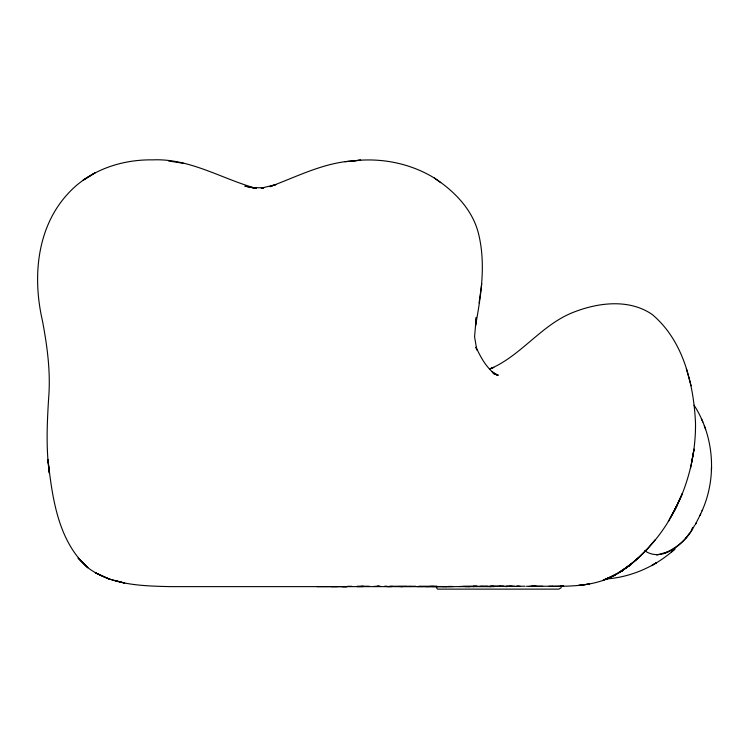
<?xml version="1.0" encoding="UTF-8"?>
<svg xmlns="http://www.w3.org/2000/svg" width="749" height="749" viewBox="0 0 749 749"><rect width="100%" height="100%" fill="white"/><g stroke="black" fill="none" stroke-linecap="round" stroke-linejoin="round"><path stroke-width="1.12" d="M702.066 510.846C717.093 477.16 714.097 436.218 694.061 405.209M711.428 470.503L711.522 466.777M475.774 322.828L475.475 326.115C481.055 295.331 486.195 263.395 478.218 232.508C472.029 209.13 454.081 190.939 434.345 178.028C410.199 163.245 380.969 157.505 352.948 160.895C323.531 162.73 297.072 176.624 269.93 186.651L275.978 184.582L261.214 188.149L263.498 187.933M475.98 320.638L476.28 317.342L474.566 336.825L476.86 350.092M481.766 283.805L479.088 302.896M548.989 586.28C571.01 586.42 594.135 586.327 614.058 575.588L612.017 576.477L622.653 570.438L620.865 571.627L631.341 563.828L622.653 570.438L614.058 575.588L603.273 580.119L612.017 576.477L620.865 571.627L629.75 565.383L627.859 566.637L638.532 557.883L636.697 559.559L647.108 549.251L638.532 557.883L629.75 565.383L618.871 572.517C668.473 540.947 696.27 480.792 695.503 422.857C693.668 383.9 683.257 340.346 652.051 314.374C629.319 298.888 599.228 302.427 574.792 311.753C541.901 323.905 521.679 355.578 489.677 369.079M691.645 462.33L694.08 449.063L690.644 467.825M561.338 586.626L561.001 587.881L558.829 589.126L437.641 589.126L436.527 587.881M695.643 523.954L700.624 514.067M700.062 515.349L702.59 509.648M694.435 525.583C688.35 538.437 676.497 548.427 663.38 553.595M691.692 529.562L692.656 527.408M670.28 517.831L676.74 505.95L668.333 521.407M692.179 529.328C683.462 544.326 662.004 562.733 644.749 550.74M695.063 524.955L696.392 522.615M688.022 535.376L689.127 533.897M645.273 551.395L655.338 539.617M685.504 538.409L686.814 536.883M605.435 579.043C630.986 577.348 655.572 566.487 674.559 549.391M671.647 551.891L675.158 548.886M651.593 565.607L656.433 562.771L652.716 564.952M490.707 368.667L493.788 367.356L489.809 368.798M667.387 552.032L656.77 555.056M352.685 160.979L360.69 160.174L345.074 161.728M263.742 187.84L252.17 187.606L244.857 186.155L256.504 188.458C221.91 179.002 189.956 158.198 152.656 159.874C121.488 159.378 89.393 170.154 68.065 193.57C36.701 227.378 32.422 277.196 42.384 320.45C47.271 346.207 50.82 372.403 48.601 398.665C47.075 423.457 45.97 448.436 49.35 473.143L47.983 459.764C52.29 497.523 57.888 540.853 87.783 567.658C111.208 585.222 141.964 585.961 170.042 586.626L490.661 586.626M369.229 586.233L361.046 586.28M384.64 586.233L386.99 586.195M552.462 586.327L563.697 586.121L560.289 586.177M389.649 586.233L392.13 586.195M391.98 586.28L406.136 586.233M409.329 586.28L415.845 586.28M377.253 586.42L380.717 586.373M430.16 586.373L433.577 586.327M476.598 586.233L473.452 586.28L487.365 586.28M490.586 586.327L493.928 586.28M500.173 586.28L511.436 586.28M459.399 586.458L473.78 586.373M479.706 586.458L483.479 586.42M509.292 586.373L512.953 586.327M520.087 586.233L516.538 586.28L525.143 586.233M535.32 586.233L531.518 586.28L536.864 586.28M542.641 586.28L529.3 586.373M448.276 586.495L452.199 586.458M387.392 586.533L391.512 586.495M432.548 586.561L436.854 586.533M444.166 586.533L428.044 586.579M490.548 586.233L500.276 586.195M442.547 586.579L451.366 586.533L435.356 586.579M480.586 586.373L503.45 586.233M506.024 586.28L514.881 586.233M526.444 586.28L552.734 586.233M506.464 586.458L518.954 586.373M342.49 586.598L347.19 586.579L342.349 586.607M387.083 586.598L391.793 586.579M462.948 586.327L477.216 586.327M468.677 586.626L469.426 586.626M327.407 586.607L337.546 586.598M464.989 586.607L469.895 586.598M473.068 586.626L473.546 586.626M489.49 586.607L494.443 586.598M499.031 586.373L504.311 586.373M316.986 586.626L327.285 586.626M331.273 586.626L346.806 586.626M357.161 586.607L362.844 586.607M397.962 586.495L411.725 586.495M417.146 586.626L433.587 586.495M485.829 586.458L491.541 586.458M400.715 586.626L402.634 586.626M437.388 586.626L437.875 586.626M425.75 586.607L427.857 586.617M444.859 586.598L446.722 586.607M505.584 586.598L507.007 586.607M451.628 586.598L453.192 586.607M418.934 586.233L436.854 586.28M433.877 586.42L437.5 586.458M357.31 586.233L363.518 586.233M347.779 586.28L351.871 586.327M406.117 586.327L409.207 586.373M376.7 586.195L379.659 586.233M377.112 586.28L379.097 586.327M374.257 586.327L375.923 586.373M183.917 163.413L168.581 160.979M252.17 187.606L256.486 188.448M114.859 580.512L124.755 583.068L108.998 579.005L95.413 572.807L108.998 579.005M493.853 373.798L498.132 375.08L492.992 373.124M493.966 373.639L497.963 375.436L491.756 371.56M434.345 178.028L440.693 182.653M492.627 372.225L495.22 374.219C486.129 367.431 480.802 357.339 476.046 347.339M702.815 422.024L701.354 418.719M704.266 425.61L705.633 429.449M475.887 347.33L476.533 349.174M691.102 385.782L686.327 368.695M682.358 493.572L674.755 509.947L682.358 493.572M94.889 172.925L83.111 180.219L94.889 172.925M607.935 578.265L605.613 579.445L616.006 574.221L607.935 578.265M589.323 584.033L578.284 585.493L589.323 584.033M87.783 567.658L78.205 558.22L87.783 567.658"/></g></svg>
